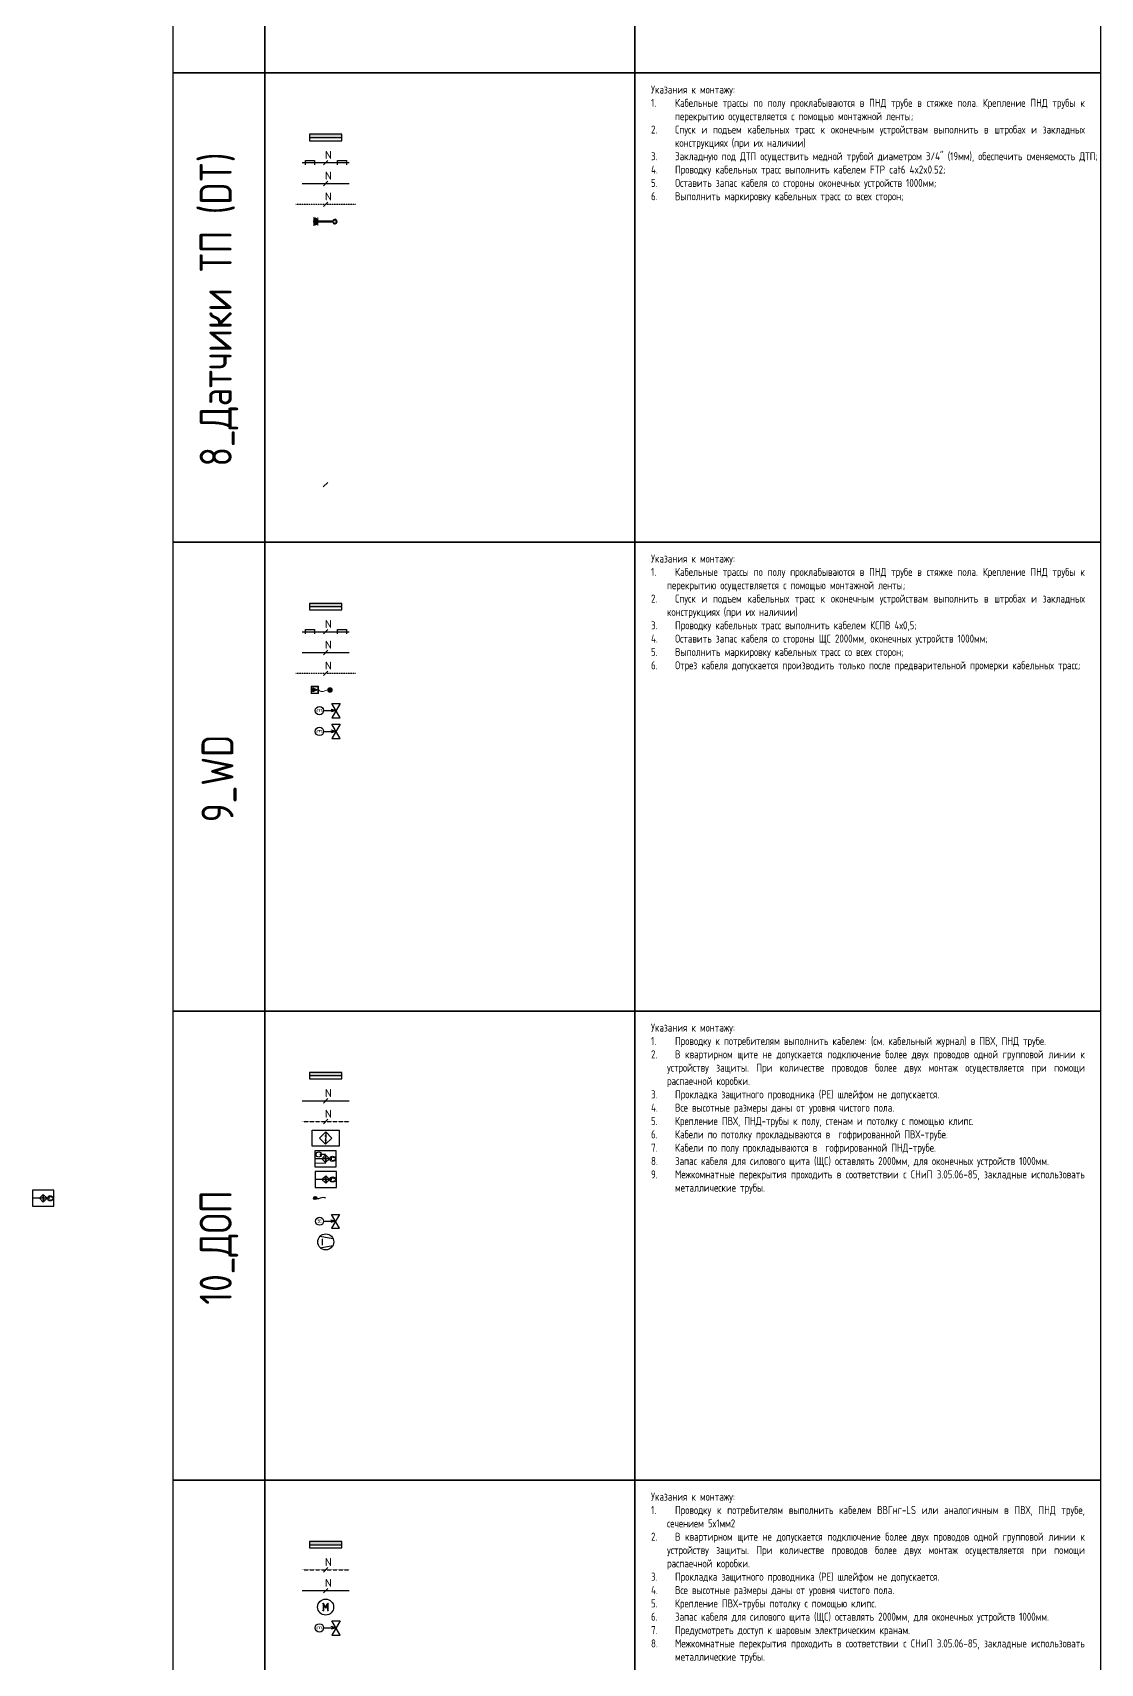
# Model space of a CAD drawing. Header units: millimetres. Extents: x -319117 to 390055, y -324103 to 270462.
# Drawn here: x -219460 to -186103, y -96624 to -45676 of the extents above; entities that cross this region are included whole.
import ezdxf
from ezdxf.enums import TextEntityAlignment as Align

# ---------------------------------------------------------------- set-up
doc = ezdxf.new("R2010")
doc.units = ezdxf.units.MM
doc.set_wipeout_variables(frame=1)
doc.linetypes.add('JIS_02_0.7', pattern=[1.35, 0.75, -0.6])
doc.linetypes.add('ШТРИХОВАЯ', pattern=[0.75, 0.5, -0.25])
doc.layers.add('02_KNX', color=1, linetype='Continuous', lineweight=13)
for name, color, linetype in [('0_UNC_0 Лоток', 1, 'Continuous'), ('0_UNC_0 Щит', 1, 'Continuous'), ('0_UNC_10 Доп. Оборудование', 1, 'Continuous'), ('0_UNC_11 Мот. Оборудование', 1, 'Continuous'), ('0_UNC_11 Мот. Трассы', 1, 'Continuous'), ('0_UNC_8 DT. Оборудование', 1, 'Continuous'), ('0_UNC_8 DT. Трассы', 1, 'Continuous'), ('0UNC_9_WD', 4, 'Continuous')]:
    doc.layers.add(name, color=color, linetype=linetype)
doc.styles.add('UNC_GOST_Scheme', font='gosta_w.shx')
doc.styles.add('Unecom', font='GOST2304A.ttf', dxfattribs={"height": 2.5})
doc.styles.add('СГЕНЕРИР_СТИЛЬ_1', font='')
doc.styles.get('СГЕНЕРИР_СТИЛЬ_1').set_extended_font_data('Arial Кириллический')

# ---------------------------------------------------------------- blocks, each defined once
blk = doc.blocks.new('*U25')
at = {"linetype": 'JIS_02_0.7', "lineweight": 13}
h = blk.add_hatch(color=6, dxfattribs=at)
h.dxf.hatch_style = 1
h.paths.add_polyline_path([(0, 1.25), (0, 0), (1.25, 0, 0.414214)])
h.paths.add_polyline_path([(1.25, 0), (0, 0), (0, -1.25, 0.414214)])
at = {"color": 6, "lineweight": 13}
blk.add_line((1.25, 1.25), (1.25, -1.25), dxfattribs=at)
at = {"color": 6}
for points in [[(0, 1.25), (0, -1.25)], [(0, 0), (4.89, 0)], [(4.89, 0), (6.06, 0)]]:
    blk.add_lwpolyline(points, dxfattribs=at)
at = {"color": 5}
for points in [[(5.08, -0.19), (0, -0.18), (0, 0.19), (5.08, 0.19)], [(4.7, 0.19), (5.92, 0.19)], [(5.92, -0.19), (5.92, -0.19), (4.7, -0.19)]]:
    blk.add_lwpolyline(points, dxfattribs=at)
at = {"color": 6}
blk.add_circle((6.6, 0), 0.534, dxfattribs=at)
at = {"color": 6, "lineweight": 13}
blk.add_arc((0, 0), 1.25, 269.9875, 89.9875, dxfattribs=at)
blk.add_arc((0, 0), 1.25, 269.9875, 89.9875, dxfattribs=at)
at = {"color": 5, "linetype": 'Continuous'}
blk.add_arc((6.6, 0), 0.705, 195.3886, 164.6114, dxfattribs=at)
at = {"color": 6, "lineweight": 25, "insert": (6.6, 0), "char_height": 0.426, "width": 6.036, "attachment_point": 5, "rotation": 270, "style": 'Unecom'}
blk.add_mtext('T', dxfattribs=at)
at = {"color": 18, "true_color": 0x000000, "style": 'Unecom'}
blk.add_attdef('DT.', (-4.8, 3.11), '', height=2.5, dxfattribs=at)
blk = doc.blocks.new('*U45')
at = {"linetype": 'ByBlock'}
h = blk.add_hatch(color=5, dxfattribs=at)
h.dxf.hatch_style = 1
h.paths.add_polyline_path([(-178, 0, 1), (178, 0, 1)])
h = blk.add_hatch(color=5, dxfattribs=at)
h.dxf.hatch_style = 1
h.paths.add_polyline_path([(0, -995), (-157, -1335, 0.5498684), (157, -1335)])
at = {"color": 5, "linetype": 'ByBlock', "lineweight": 5}
blk.add_lwpolyline([(291, -925), (-291, -925), (-291, -1506), (291, -1506)], close=True, dxfattribs=at)
blk.add_lwpolyline([(245, -971), (-245, -971), (-245, -1460), (245, -1460), (245, -971)], dxfattribs=at)
at = {"color": 5, "linetype": 'ByBlock'}
for points in [[(0, -995), (-157, -1335)], [(0, -995), (157, -1335)]]:
    blk.add_lwpolyline(points, dxfattribs=at)
blk.add_circle((0, 0), 178, dxfattribs=at)
blk.add_arc((0, -1236), 185, 212.38999, 327.61001, dxfattribs=at)
blk.add_spline([(0, 0), (18, -263), (131, -639), (0, -925)], degree=3, dxfattribs=at)
blk = doc.blocks.new('ЩС-65')
h = blk.add_hatch(color=1)
h.dxf.hatch_style = 1
h.paths.add_polyline_path([(1014, 0), (1014, 101), (0, 101), (0, 0)])
at = {"color": 1}
for points in [[(0, 101), (0, -101), (1014, -101), (1014, 101), (0, 101)], [(0, 0), (1014, 0)]]:
    blk.add_lwpolyline(points, dxfattribs=at)
blk = doc.blocks.new('*U59')
at = {"color": 0, "linetype": 'ByBlock'}
for p, q in [((-2.25, -1.3), (2.25, 1.3)), ((2.25, -1.3), (-2.25, 1.3)), ((-2.25, 1.3), (-2.25, -1.3)), ((0, 0), (-0.4, 1.51)), ((0, 3.9), (0, 0)), ((0, 0), (0.4, 1.51)), ((2.25, 1.3), (2.25, -1.3))]:
    blk.add_line(p, q, dxfattribs=at)
blk.add_circle((0, 5.2), 1.3, dxfattribs=at)
at = {"color": 0, "linetype": 'ByBlock', "style": 'UNC_GOST_Scheme'}
blk.add_text('Э', height=1.73, dxfattribs=at).set_placement((0, 5.2), align=Align.MIDDLE_CENTER)
at = {"color": 18, "true_color": 0x000000, "style": 'Unecom'}
blk.add_attdef('EK.', (-1.64, 7.72), '', height=2.5, dxfattribs=at)
blk = doc.blocks.new('*U55')
blk.add_wipeout([(0.27, 2.49), (0.76, 2.38), (1.27, 2.15), (1.75, 1.79), (2.16, 1.26), (2.41, 0.67), (2.5, 0), (2.42, -0.63), (2.25, -1.09), (1.99, -1.51), (1.68, -1.85), (1.18, -2.2), (0.69, -2.4), (0.26, -2.48), (0, -2.5), (-0.52, -2.44), (-0.91, -2.33), (-1.25, -2.16), (-1.56, -1.95), (-1.84, -1.69), (-2.12, -1.33), (-2.3, -0.98), (-2.44, -0.52), (-2.49, -0.19), (-2.5, 0), (-2.47, 0.37), (-2.39, 0.75), (-2.3, 0.99), (-2.16, 1.26), (-1.99, 1.51), (-1.81, 1.72), (-1.55, 1.97), (-1.32, 2.12), (-1.03, 2.28), (-0.67, 2.41), (-0.16, 2.5)])
h = blk.add_hatch(color=256)
h.dxf.hatch_style = 1
h.paths.add_polyline_path([(-0.79, -0.96), (-0.84, -0.96), (-0.84, -1.11), (-0.64, -1.11), (-0.54, -1.11), (-0.54, 0.66), (0, -0.31), (0.54, 0.66), (0.54, -1.11), (0.84, -1.11), (0.84, -0.96), (0.79, -0.96), (0.79, 1.01), (0.84, 1.01), (0.84, 1.16), (0.64, 1.16), (0, 0), (-0.64, 1.16), (-0.84, 1.16), (-0.84, 1.01), (-0.79, 1.01)])
for points in [[(-0.79, 1.01), (-0.84, 1.01), (-0.84, 1.16), (-0.64, 1.16)], [(-0.64, 1.16), (-0.79, 1.16)], [(-0.79, 1.01), (-0.79, -0.96)], [(-0.79, -1.11), (-0.54, -1.11), (-0.54, 0.66)], [(0, 0), (-0.64, 1.16)], [(-0.54, 0.66), (0, -0.31)], [(0, 0), (0.64, 1.16)], [(0.54, 0.66), (0, -0.31)], [(0.54, 0.66), (0.54, -1.11), (0.79, -1.11)], [(0.79, 1.16), (0.64, 1.16)], [(0.64, 1.16), (0.84, 1.16), (0.84, 1.01), (0.79, 1.01)], [(0.79, -0.96), (0.79, 1.01)], [(-0.64, -1.11), (-0.84, -1.11), (-0.84, -0.96), (-0.79, -0.96)], [(0.79, -0.96), (0.84, -0.96), (0.84, -1.11), (0.64, -1.11)]]:
    blk.add_lwpolyline(points)
blk.add_circle((0, 0), 2.5)
at = {"color": 18, "true_color": 0x000000, "style": 'Unecom'}
blk.add_attdef('SH.', (-1.52, 4.7), '', height=2.5, dxfattribs=at)
blk = doc.blocks.new('*U110')
at = {"color": 18, "true_color": 0x000000, "style": 'Unecom'}
blk.add_attdef('K.', (-0.73, 5.12), '', height=2.5, dxfattribs=at)
at = {"color": 0}
blk.add_wipeout([(-3.37, -2.5), (-3.36, 2.5), (3.31, 2.48), (3.3, -2.52)], dxfattribs=at)
for p, q in [((-3.03, 1.33), (-3.36, 1.33)), ((-1.79, 1.58), (-1.36, 1.33)), ((-1.79, 1.58), (-1.79, 1.08)), ((-1.79, 1.08), (-1.36, 1.33)), ((-0.03, -0.01), (-0.16, 0.47)), ((-0.03, -0.01), (-0.16, 0.47)), ((-0.03, 1.17), (-0.03, -1.19)), ((-0.03, -0.01), (0.1, 0.47)), ((-0.03, -0.01), (0.1, 0.47)), ((1.56, 0.59), (2.89, 0.35)), ((1.8, -0.35), (1.81, 0.32)), ((1.3, -0.01), (-3.36, 0)), ((-0.03, -0.01), (-0.16, -0.49)), ((-0.03, -0.01), (-0.16, -0.49)), ((-0.03, -0.01), (0.1, -0.49)), ((-0.03, -0.01), (0.1, -0.49)), ((1.56, -0.62), (2.88, -0.39)), ((2.97, -0.02), (3.3, -0.02))]:
    blk.add_line(p, q, dxfattribs=at)
for points in [[(-3.37, -2.5), (3.3, -2.52), (3.31, 2.48), (-3.36, 2.5)], [(-0.03, -1.19), (1.15, -0.01), (-0.03, 1.17), (-1.21, -0.01)]]:
    blk.add_lwpolyline(points, close=True, dxfattribs=at)
for points in [[(-0.03, 1.17), (-0.03, 1.32), (-1.36, 1.33)], [(-3.37, -1.33), (-0.03, -1.34), (-0.03, -1.19)]]:
    blk.add_lwpolyline(points, dxfattribs=at)
for centre in [(-2.19, 1.33), (2.14, -0.02)]:
    blk.add_circle(centre, 0.833, dxfattribs=at)
blk = doc.blocks.new('*U111')
at = {"color": 0}
for p, q in [((-3.78, 0), (-0.03, -0.01)), ((-0.03, -0.01), (-1.48, 0.38)), ((1.23, 2.15), (-1.28, -2.17)), ((1.22, -2.18), (-1.27, 2.16)), ((-1.27, 2.16), (1.23, 2.15)), ((-0.03, -0.01), (-1.48, -0.39)), ((-1.28, -2.17), (1.22, -2.18))]:
    blk.add_line(p, q, dxfattribs=at)
blk.add_circle((-5.03, 0), 1.25, dxfattribs=at)
at = {"color": 0, "style": 'UNC_GOST_Scheme'}
blk.add_text('М', height=1.25, rotation=89.8475, dxfattribs=at).set_placement((-5.03, 0), align=Align.MIDDLE_CENTER)
at = {"color": 18, "true_color": 0x000000, "style": 'Unecom'}
blk.add_attdef('TE.', (-1.62, 8.23), '', height=2.5, dxfattribs=at)
blk = doc.blocks.new('*U112')
at = {"color": 0}
blk.add_wipeout([(-3.33, -2.5), (-3.33, 2.5), (3.33, 2.5), (3.33, -2.5)], dxfattribs=at)
for p, q in [((1.33, 0), (-3.33, 0)), ((0, 0), (-0.13, 0.48)), ((0, 0), (-0.13, 0.48)), ((0, 0), (-0.13, -0.48)), ((0, 0), (-0.13, -0.48)), ((0, 1.18), (0, -1.18)), ((0, 0), (0.13, 0.48)), ((0, 0), (0.13, 0.48)), ((0, 0), (0.13, -0.48)), ((0, 0), (0.13, -0.48)), ((1.59, 0.6), (2.91, 0.37)), ((1.83, -0.33), (1.83, 0.33)), ((3, 0), (3.33, 0)), ((1.59, -0.6), (2.91, -0.37))]:
    blk.add_line(p, q, dxfattribs=at)
for points in [[(-3.33, -2.5), (3.33, -2.5), (3.33, 2.5), (-3.33, 2.5)], [(0, -1.18), (1.18, 0), (0, 1.18), (-1.18, 0)]]:
    blk.add_lwpolyline(points, close=True, dxfattribs=at)
blk.add_circle((2.17, 0), 0.833, dxfattribs=at)
blk = doc.blocks.new('*U117')
at = {"color": 18, "true_color": 0x000000, "style": 'Unecom'}
blk.add_attdef('V.', (-0.77, 5.77), '', height=2.5, dxfattribs=at)
at = {"color": 0}
blk.add_wipeout([(0.02, 2.5), (0.57, 2.44), (1.01, 2.29), (1.41, 2.07), (1.82, 1.72), (2.05, 1.43), (2.19, 1.21), (2.33, 0.92), (2.45, 0.52), (2.5, 0.17), (2.5, -0.15), (2.47, -0.4), (2.4, -0.72), (2.28, -1.03), (2.16, -1.26), (1.96, -1.55), (1.73, -1.81), (1.46, -2.03), (1.21, -2.19), (0.82, -2.36), (0.58, -2.43), (0.28, -2.49), (-0.02, -2.5), (-0.24, -2.49), (-0.51, -2.45), (-0.85, -2.36), (-1.16, -2.22), (-1.37, -2.1), (-1.56, -1.95), (-1.77, -1.77), (-1.92, -1.6), (-2.08, -1.39), (-2.21, -1.17), (-2.31, -0.97), (-2.37, -0.79), (-2.42, -0.62), (-2.48, -0.31), (-2.5, 0.02), (-2.48, 0.31), (-2.41, 0.69), (-2.31, 0.95), (-2.26, 1.08), (-2.15, 1.28), (-2.03, 1.47), (-1.94, 1.58), (-1.84, 1.7), (-1.64, 1.89), (-1.46, 2.03), (-1.28, 2.15), (-1.04, 2.28), (-0.86, 2.35), (-0.66, 2.41), (-0.49, 2.45), (-0.24, 2.49)], dxfattribs=at)
for p, q in [((-1.72, 1.82), (2.25, 1.09)), ((-1.01, -0.99), (-0.99, 1.01)), ((-1.75, -1.79), (2.24, -1.12))]:
    blk.add_line(p, q, dxfattribs=at)
blk.add_circle((0, 0), 2.5, dxfattribs=at)
blk = doc.blocks.new('*U167')
at = {"color": 18, "true_color": 0x000000, "style": 'Unecom'}
blk.add_attdef('P.', (-1.35, 7.69), '', height=2.5, dxfattribs=at)
at = {"color": 0, "linetype": 'ByBlock'}
blk.add_wipeout([(4.18, -2.55), (-4.25, -2.53), (-4.24, 2.47), (4.2, 2.45)], dxfattribs=at)
for points in [[(4.2, 2.45), (4.18, -2.55), (-4.25, -2.53), (-4.24, 2.47)], [(-0.03, -1.93), (-1.92, -0.03), (-0.02, 1.91), (1.92, -0.04)]]:
    blk.add_lwpolyline(points, close=True, dxfattribs=at)
for points in [[(-0.2, 0.42), (0.15, 0.88)], [(-0.2, 0.88), (0.14, 0.42)], [(-0.02, 1.91), (-0.03, -1.93)], [(-0.2, -0.5), (0.14, -0.9)], [(-0.2, -0.9), (0.14, -0.5)]]:
    blk.add_lwpolyline(points, dxfattribs=at)
blk = doc.blocks.new('*U105')
h = blk.add_hatch()
h.set_pattern_fill('ANGLE', color=0)
h.set_pattern_definition([(0, (-2.5674, 3.856), (0, 6.985), [5.08, -1.905]), (90, (-2.5674, 3.856), (-6.985, 4e-16), [5.08, -1.905])])
h.paths.add_polyline_path([(1.2, -1.3, 1), (-1.3, -1.3, 1)])
at = {"linetype": 'ByBlock'}
h = blk.add_hatch(color=0, dxfattribs=at)
h.dxf.hatch_style = 1
h.paths.add_polyline_path([(0, 0, 1), (0, -2.5, 1)])
at = {"color": 0, "linetype": 'ByBlock'}
blk.add_circle((0, -1.3), 1.25, dxfattribs=at)
at = {"color": 0, "linetype": 'ByBlock', "start_tangent": (7.660218, -6.306333), "end_tangent": (10.001371, -7.711266)}
blk.add_spline([(0, -1.3), (8, -1.2)], degree=3, dxfattribs=at)

msp = doc.modelspace()

# ---------------------------------------------------------------- linework, layer by layer
at = {"ltscale": 10}
for points in [[(-212203, -46937), (-215071, -46937), (-215071, -32283), (-212203, -32283)], [(-212203, -32283), (-200647, -32283), (-200647, -46937), (-212203, -46937)], [(-200647, -32283), (-186103, -32283), (-186103, -46937), (-200647, -46937)], [(-212203, -61592), (-215071, -61592), (-215071, -46937), (-212203, -46937)], [(-212203, -46937), (-200647, -46937), (-200647, -61592), (-212203, -61592)], [(-200647, -46937), (-186103, -46937), (-186103, -61592), (-200647, -61592)], [(-212203, -76246), (-215071, -76246), (-215071, -61592), (-212203, -61592)], [(-212203, -61592), (-200647, -61592), (-200647, -76246), (-212203, -76246)], [(-200647, -61592), (-186103, -61592), (-186103, -76246), (-200647, -76246)], [(-212203, -90900), (-215071, -90900), (-215071, -76246), (-212203, -76246)], [(-212203, -76246), (-200647, -76246), (-200647, -90900), (-212203, -90900)], [(-200647, -76246), (-186103, -76246), (-186103, -90900), (-200647, -90900)], [(-212203, -105554), (-215071, -105554), (-215071, -90900), (-212203, -90900)], [(-212203, -90900), (-200647, -90900), (-200647, -105554), (-212203, -105554)], [(-200647, -90900), (-186103, -90900), (-186103, -105554), (-200647, -105554)]]:
    msp.add_lwpolyline(points, close=True, dxfattribs=at)
at = {"layer": '0_UNC_0 Лоток', "color": 1}
for points in [[(-211037, -49738), (-209574, -49738)], [(-210937, -49808), (-210937, -49668), (-210657, -49668), (-210657, -49808)], [(-210376, -49809), (-210235, -49668)], [(-209937, -49808), (-209937, -49668), (-209657, -49668), (-209657, -49808)], [(-210380, -59870), (-210239, -59729)], [(-211037, -64392), (-209574, -64392)], [(-210937, -64462), (-210937, -64322), (-210657, -64322), (-210657, -64462)], [(-210376, -64463), (-210235, -64322)], [(-209937, -64462), (-209937, -64322), (-209657, -64322), (-209657, -64462)], [(-210376, -93771), (-210235, -93630)]]:
    msp.add_lwpolyline(points, dxfattribs=at)
at = {"layer": '0_UNC_10 Доп. Оборудование'}
for points in [[(-211037, -79047), (-209574, -79047)], [(-210376, -79117), (-210235, -78976)], [(-210376, -79767), (-210235, -79626)]]:
    msp.add_lwpolyline(points, dxfattribs=at)
at = {"layer": '0_UNC_10 Доп. Оборудование', "linetype": 'ШТРИХОВАЯ', "ltscale": 2}
msp.add_lwpolyline([(-211037, -79697), (-209574, -79697)], dxfattribs=at)
at = {"layer": '0_UNC_11 Мот. Оборудование'}
for points in [[(-211037, -94351), (-209574, -94351)], [(-210376, -94421), (-210235, -94280)]]:
    msp.add_lwpolyline(points, dxfattribs=at)
at = {"layer": '0_UNC_11 Мот. Трассы', "linetype": 'ШТРИХОВАЯ', "ltscale": 2}
msp.add_lwpolyline([(-211037, -93701), (-209574, -93701)], dxfattribs=at)
at = {"layer": '0_UNC_8 DT. Трассы'}
for points in [[(-211037, -50388), (-209574, -50388)], [(-210376, -50459), (-210235, -50318)], [(-210376, -51109), (-210235, -50968)], [(-211037, -65042), (-209574, -65042)], [(-210376, -65113), (-210235, -64972)]]:
    msp.add_lwpolyline(points, dxfattribs=at)
at = {"layer": '0_UNC_8 DT. Трассы', "linetype": 'JIS_02_0.7', "ltscale": 2}
msp.add_lwpolyline([(-211240, -51038), (-209372, -51038)], dxfattribs=at)
at = {"layer": '0_UNC_8 DT. Трассы', "color": 1, "linetype": 'JIS_02_0.7', "ltscale": 2}
msp.add_lwpolyline([(-211240, -65692), (-209372, -65692)], dxfattribs=at)
at = {"layer": '0_UNC_8 DT. Трассы', "color": 1}
msp.add_lwpolyline([(-210376, -65763), (-210235, -65622)], dxfattribs=at)

# ---------------------------------------------------------------- block references
at = {"layer": '02_KNX', "xscale": 0.3941187562653289, "yscale": 0.3941187562653289, "zscale": 0.3941187562653289, "rotation": 270}
msp.add_blockref('*U45', (-210169, -66213), dxfattribs=at)
at = {"layer": '0_UNC_0 Щит', "color": 1}
for p in [(-210813, -48954), (-210813, -63608), (-210813, -78262), (-210813, -92916)]:
    msp.add_blockref('ЩС-65', p, dxfattribs=at)
at = {"layer": '0_UNC_10 Доп. Оборудование', "xscale": 40, "yscale": 40, "zscale": 40}
msp.add_blockref('*U105', (-210630, -82033), dxfattribs=at)
at = {"layer": '0_UNC_10 Доп. Оборудование', "color": 240, "true_color": 0xed1f24, "xscale": 100, "yscale": 100, "zscale": 100}
msp.add_blockref('*U111', (-209992, -82812), dxfattribs=at)
at = {"layer": '0_UNC_8 DT. Оборудование', "xscale": 100, "yscale": 100, "zscale": 100}
msp.add_blockref('*U25', (-210678, -51579), dxfattribs=at)
at = {"layer": '0UNC_9_WD', "color": 1, "xscale": 100, "yscale": 100, "zscale": 100, "rotation": 90}
for p in [(-209980, -66858), (-209980, -95516)]:
    msp.add_blockref('*U59', p, dxfattribs=at)
at = {"layer": '0UNC_9_WD', "color": 5, "xscale": 100, "yscale": 100, "zscale": 100, "rotation": 90}
msp.add_blockref('*U59', (-209980, -67508), dxfattribs=at)

# ---------------------------------------------------------------- texts
at = {"char_height": 250, "width": 13510.6, "attachment_point": 1, "style": 'Unecom'}
for s, insert in [('\\pxi-3,l3,sm1,qj,t3;Указания к монтажу:{\\fISOCPEUR|b0|i0|c204|p34;\\P\\pi-2,l2,s*,q*,t4;}1.^IКабельные трассы по полу проклабываются в ПНД трубе в стяжке пола. Крепление ПНД трубы к перекрытию осуществляется с помощью монтажной ленты;\\P2.^IСпуск и подъем кабельных трасс к оконечным устройствам выполнить в штробах и закладных конструкциях (при их наличии)\\P3.^IЗакладную под ДТП осуществить медной трубой диаметром 3/4" (19мм), обеспечить сменяемость ДТП;\\P4.^IПроводку кабельных трасс выполнить кабелем FTP cat6 4x2x0.52; \\P5.^IОставить запас кабеля со стороны оконечных устройств 1000мм;\\P6.^IВыполнить маркировку кабельных трасс со всех сторон; ', (-200140, -47329)), ('\\pxi-3,l3,sm1,qj,t3;Указания к монтажу:\\P\\pi-2,l2;1.^IКабельные трассы по полу проклабываются в ПНД трубе в стяжке пола. Крепление ПНД трубы к перекрытию осуществляется с помощью монтажной ленты;\\P2.^IСпуск и подъем кабельных трасс к оконечным устройствам выполнить в штробах и закладных конструкциях (при их наличии)\\P3.^IПроводку кабельных трасс выполнить кабелем КСПВ 4х0,5; \\P4.^IОставить запас кабеля со стороны ЩС 2000мм, оконечных устройств 1000мм;\\P5.^IВыполнить маркировку кабельных трасс со всех сторон;\\P6.^IОтрез кабеля допускается производить только после предварительной промерки кабельных трасс;', (-200140, -61983)), ('\\pxi-3,l3,sm1,qj,t3;Указания к монтажу:{\\C0;\\P\\pi-2,l2;\\C7;1.^IПроводку к потребителям выполнить кабелем: (см. кабельный журнал) в ПВХ, ПНД трубе.\\P2.^IВ квартирном щите не допускается подключение более двух проводов одной групповой линии к устройству защиты. При количестве проводов более двух монтаж осуществляется при помощи распаечной коробки.\\P\\C0;3.^IПрокладка защитного проводника (PE) шлейфом не допускается.\\P4.^IВсе высотные размеры даны от уровня чистого пола.\\P5.^IКрепление ПВХ, ПНД-трубы к полу, стенам и потолку с помощью клипс.\\P6.^IКабели по потолку прокладываются в  гофрированной ПВХ-трубе.\\P7.^IКабели по полу прокладываются в  гофрированной ПНД-трубе.\\P8.^IЗапас кабеля для силового щита (ЩС) оставлять 2000мм, для оконечных устройств 1000мм.\\P}9.^IМежкомнатные перекрытия проходить в соответствии с СНиП 3.05.06-85, закладные использовать металлические трубы.', (-200140, -76637)), ('\\pxi-3,l3,sm1,qj,t3;Указания к монтажу:{\\C0;\\P\\pi-2,l2;\\C7;1.^IПроводку к потребителям выполнить кабелем ВВГнг-LS или аналогичным в ПВХ, ПНД трубе, сечением 5х1мм2\\P2.^IВ квартирном щите не допускается подключение более двух проводов одной групповой линии к устройству защиты. При количестве проводов более двух монтаж осуществляется при помощи распаечной коробки.\\P\\C0;3.^IПрокладка защитного проводника (PE) шлейфом не допускается.\\P4.^IВсе высотные размеры даны от уровня чистого пола.\\P5.^IКрепление ПВХ-трубы потолку с помощью клипс.\\P6.^IЗапас кабеля для силового щита (ЩС) оставлять 2000мм, для оконечных устройств 1000мм.\\P7.^IПредусмотреть доступ к шаровым электрическим кранам.\\P}8.^IМежкомнатные перекрытия проходить в соответствии с СНиП 3.05.06-85, закладные использовать металлические трубы.', (-200140, -91291))]:
    msp.add_mtext(s, dxfattribs=dict(at, insert=insert))
at = {"char_height": 1000, "width": 14774.65, "attachment_point": 5, "rotation": 90, "style": 'Unecom'}
for s, insert in [('8_Датчики ТП (DT)', (-213637, -54325)), ('{\\fGOST 2.304 type A|b0|i0|c204|p34;9_\\fGOST 2.304 type A|b0|i0|c0|p34;WD}', (-213637, -68979)), ('{\\fGOST 2.304 type A|b0|i0|c204|p34;10_ДОП}', (-213637, -83633))]:
    msp.add_mtext(s, dxfattribs=dict(at, insert=insert))
at = {"layer": '0_UNC_0 Лоток', "color": 1, "char_height": 250, "width": 1354, "attachment_point": 5, "style": 'СГЕНЕРИР_СТИЛЬ_1'}
for insert in [(-209651, -49496), (-209651, -64150), (-209651, -93459)]:
    msp.add_mtext('\\pxql;{\\fISOCPEUR|b0|i0|c204|p34;N}', dxfattribs=dict(at, insert=insert))
at = {"layer": '0_UNC_10 Доп. Оборудование', "char_height": 250, "width": 1354, "attachment_point": 5, "style": 'СГЕНЕРИР_СТИЛЬ_1'}
for insert in [(-209651, -78805), (-209651, -79455)]:
    msp.add_mtext('\\pxql;{\\fISOCPEUR|b0|i0|c204|p34;N}', dxfattribs=dict(at, insert=insert))
at = {"layer": '0_UNC_11 Мот. Оборудование', "insert": (-209651, -94109), "char_height": 250, "width": 1354, "attachment_point": 5, "style": 'СГЕНЕРИР_СТИЛЬ_1'}
msp.add_mtext('\\pxql;{\\fISOCPEUR|b0|i0|c204|p34;N}', dxfattribs=at)
msp.add_mtext('\\pxql;{\\fISOCPEUR|b0|i0|c204|p34;N}', dxfattribs=at)
at = {"layer": '0_UNC_8 DT. Трассы', "char_height": 250, "width": 1354, "attachment_point": 5, "style": 'СГЕНЕРИР_СТИЛЬ_1'}
for insert in [(-209651, -50146), (-209651, -50796), (-209651, -64800)]:
    msp.add_mtext('\\pxql;{\\fISOCPEUR|b0|i0|c204|p34;N}', dxfattribs=dict(at, insert=insert))
at = {"layer": '0_UNC_8 DT. Трассы', "color": 1, "insert": (-209651, -65450), "char_height": 250, "width": 1354, "attachment_point": 5, "style": 'СГЕНЕРИР_СТИЛЬ_1'}
msp.add_mtext('\\pxql;{\\fISOCPEUR|b0|i0|c204|p34;N}', dxfattribs=at)

# ---------------------------------------------------------------- wipeouts: each hides what was drawn before it
at = {"color": 0}
msp.add_wipeout([(-219460, -82342), (-219460, -81842), (-218793, -81842), (-218793, -82342)], dxfattribs=at)

# ---------------------------------------------------------------- next in the draw order: linework, layer by layer
for p, q in [((-219127, -81974), (-219127, -82210)), ((-218993, -82092), (-219460, -82092)), ((-219127, -82092), (-219140, -82044)), ((-219127, -82092), (-219140, -82044)), ((-219127, -82092), (-219140, -82140)), ((-219127, -82092), (-219140, -82140)), ((-219127, -82092), (-219114, -82044)), ((-219127, -82092), (-219114, -82044)), ((-219127, -82092), (-219114, -82140)), ((-219127, -82092), (-219114, -82140)), ((-218968, -82032), (-218835, -82055)), ((-218968, -82152), (-218835, -82129)), ((-218943, -82125), (-218943, -82059)), ((-218827, -82092), (-218793, -82092))]:
    msp.add_line(p, q, dxfattribs=at)
for points in [[(-219460, -82342), (-218793, -82342), (-218793, -81842), (-219460, -81842)], [(-219127, -82210), (-219009, -82092), (-219127, -81974), (-219244, -82092)]]:
    msp.add_lwpolyline(points, close=True, dxfattribs=at)
msp.add_circle((-218910, -82092), 83.3, dxfattribs=at)

# ---------------------------------------------------------------- next in the draw order: block references
at = {"layer": '0_UNC_10 Доп. Оборудование', "color": 5, "xscale": 100, "yscale": 100, "zscale": 100}
msp.add_blockref('*U110', (-210303, -80858), dxfattribs=at)
at = {"layer": '0_UNC_10 Доп. Оборудование', "color": 4, "xscale": 100, "yscale": 100, "zscale": 100}
msp.add_blockref('*U117', (-210303, -83458), dxfattribs=at)
at = {"layer": '0_UNC_11 Мот. Оборудование', "color": 1, "xscale": 100, "yscale": 100, "zscale": 100}
msp.add_blockref('*U55', (-210306, -94866), dxfattribs=at)

# ---------------------------------------------------------------- next in the draw order: block references
at = {"layer": '0_UNC_10 Доп. Оборудование', "color": 244, "true_color": 0x991b1e, "xscale": 100, "yscale": 100, "zscale": 100}
msp.add_blockref('*U167', (-210303, -80208), dxfattribs=at)
at = {"layer": '0_UNC_10 Доп. Оборудование', "color": 6, "xscale": 100, "yscale": 100, "zscale": 100}
msp.add_blockref('*U112', (-210303, -81508), dxfattribs=at)
at = {"layer": '0_UNC_11 Мот. Оборудование', "color": 1, "xscale": 100, "yscale": 100, "zscale": 100}
msp.add_blockref('*U55', (-210306, -94866), dxfattribs=at)

doc.saveas('drawing.dxf')
